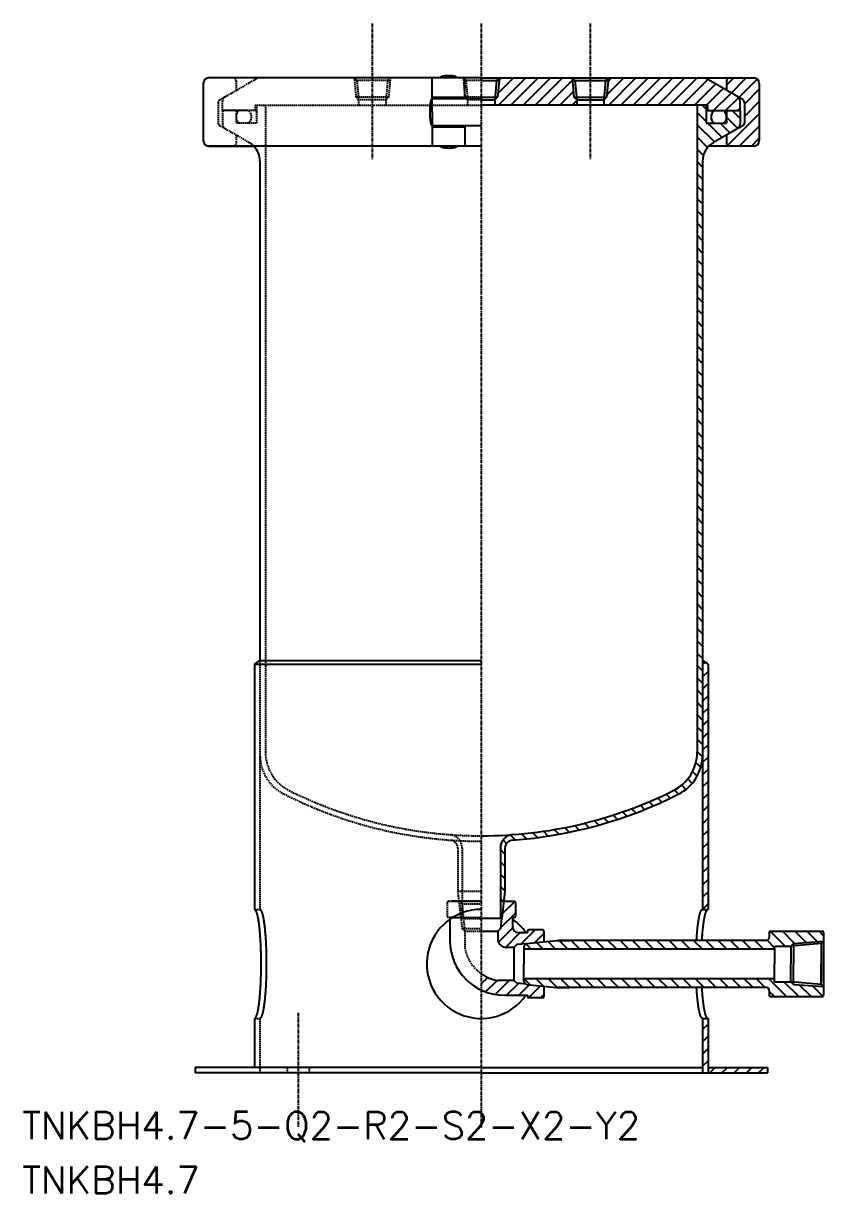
# Model space of a CAD drawing. Extents: x 248 to 542, y 18 to 818.
# Drawn here: x 248.5 to 542.1, y 18.3 to 447.5 of the extents above; entities that cross this region are included whole.
import ezdxf

# ---------------------------------------------------------------- set-up
doc = ezdxf.new("R2010")
doc.units = 0
doc.linetypes.add('CENTER', pattern=[2, 1.25, -0.25, 0.25, -0.25])
doc.linetypes.add('DASHED', pattern=[0.75, 0.5, -0.25])
doc.layers.get('0').update_dxf_attribs({"linetype": 'CONTINUOUS'})
doc.layers.add('CENTER', color=1, linetype='CENTER')
doc.styles.get("Standard").update_dxf_attribs({"font": 'txt.shx', "bigfont": 'bigfont.shx'})

# ---------------------------------------------------------------- blocks, each defined once
blk = doc.blocks.new('*X4')
at = {"color": 0, "linetype": 'CONTINUOUS'}
for p, q in [((422.61, 421.76), (428.37, 427.52)), ((422.86, 417.52), (432.86, 427.52)), ((423.05, 426.69), (423.88, 427.52)), ((427.35, 417.52), (437.35, 427.52)), ((431.84, 417.52), (441.84, 427.52)), ((436.33, 417.52), (446.33, 427.52)), ((440.82, 417.52), (449.95, 426.65)), ((462.57, 421.31), (468.78, 427.52)), ((463.01, 426.24), (464.29, 427.52)), ((463.27, 417.52), (473.27, 427.52)), ((467.76, 417.52), (477.76, 427.52)), ((472.25, 417.52), (482.25, 427.52)), ((476.74, 417.52), (486.74, 427.52)), ((481.23, 417.52), (491.23, 427.52)), ((485.72, 417.52), (495.72, 427.52)), ((490.21, 417.52), (499.59, 426.89)), ((494.7, 417.52), (502.44, 425.25)), ((506.5, 424.82), (509.19, 427.52)), ((508.13, 421.96), (513.68, 427.52)), ((510.98, 420.32), (517.74, 427.08)), ((445.31, 417.52), (450.32, 422.52)), ((499.19, 417.52), (505.28, 423.61)), ((501.68, 415.52), (508.13, 421.96)), ((513.04, 417.89), (518.5, 423.35)), ((449.8, 417.52), (451.5, 419.21)), ((506.17, 415.52), (510.92, 420.27)), ((513.04, 413.4), (518.5, 418.86)), ((506.87, 402.74), (518.5, 414.37)), ((510.67, 415.52), (511.5, 416.35)), ((511.14, 402.52), (518.5, 409.88)), ((515.63, 402.52), (518.5, 405.39))]:
    blk.add_line(p, q, dxfattribs=at)
blk = doc.blocks.new('*X5')
at = {"color": 0, "linetype": 'CONTINUOUS'}
for p, q in [((497.7, 78.45), (499.7, 80.45)), ((497.7, 73.96), (499.7, 75.96)), ((497.7, 69.47), (499.7, 71.47)), ((497.7, 64.98), (499.7, 66.98))]:
    blk.add_line(p, q, dxfattribs=at)
blk = doc.blocks.new('*X6')
at = {"color": 0, "linetype": 'CONTINUOUS'}
for p, q in [((500.32, 62.52), (502.32, 64.52)), ((504.81, 62.52), (506.81, 64.52)), ((509.3, 62.52), (511.3, 64.52)), ((513.79, 62.52), (515.79, 64.52)), ((518.28, 62.52), (520.28, 64.52))]:
    blk.add_line(p, q, dxfattribs=at)
blk = doc.blocks.new('*X7')
at = {"color": 0, "linetype": 'CONTINUOUS'}
for p, q in [((527.97, 109.05), (522.51, 114.51)), ((531.47, 110.04), (527, 114.52)), ((535.65, 110.35), (531.49, 114.52)), ((539.84, 110.65), (535.98, 114.52)), ((542.11, 112.87), (540.47, 114.52)), ((434.76, 107.97), (432.9, 109.83)), ((439.25, 107.97), (436.81, 110.4)), ((443.74, 107.97), (440.88, 110.83)), ((448.23, 107.97), (445.03, 111.17)), ((452.72, 107.97), (449.52, 111.17)), ((457.21, 107.97), (454.01, 111.17)), ((461.7, 107.97), (458.5, 111.17)), ((466.19, 107.97), (462.99, 111.17)), ((470.68, 107.97), (467.48, 111.17)), ((475.17, 107.97), (471.97, 111.17)), ((479.66, 107.97), (476.46, 111.17)), ((484.15, 107.97), (480.95, 111.17)), ((488.64, 107.97), (485.44, 111.17)), ((493.13, 107.97), (489.93, 111.17)), ((497.62, 107.97), (494.42, 111.17)), ((502.11, 107.97), (498.91, 111.17)), ((506.6, 107.97), (503.4, 111.17)), ((511.09, 107.97), (507.89, 111.17)), ((515.58, 107.97), (512.38, 111.17)), ((520.08, 107.97), (516.88, 111.17)), ((524.11, 108.42), (521.34, 111.19)), ((434.38, 94.88), (432.19, 97.07)), ((439.39, 94.36), (436.68, 97.07)), ((444.37, 93.87), (441.17, 97.07)), ((448.86, 93.87), (445.66, 97.07)), ((453.35, 93.87), (450.15, 97.07)), ((457.84, 93.87), (454.64, 97.07)), ((462.33, 93.87), (459.13, 97.07)), ((466.82, 93.87), (463.62, 97.07)), ((471.31, 93.87), (468.11, 97.07)), ((475.8, 93.87), (472.6, 97.07)), ((480.29, 93.87), (477.09, 97.07)), ((484.78, 93.87), (481.58, 97.07)), ((489.27, 93.87), (486.07, 97.07)), ((493.76, 93.87), (490.56, 97.07)), ((498.25, 93.87), (495.05, 97.07)), ((502.74, 93.87), (499.54, 97.07)), ((507.23, 93.87), (504.03, 97.07)), ((511.72, 93.87), (508.52, 97.07)), ((516.21, 93.87), (513.01, 97.07)), ((520.7, 93.87), (517.5, 97.07)), ((528.54, 90.52), (521.99, 97.07)), ((533.03, 90.52), (527.57, 95.98)), ((537.53, 90.52), (533.18, 94.87)), ((541.91, 90.62), (538.02, 94.51)), ((524.05, 90.52), (522.11, 92.46))]:
    blk.add_line(p, q, dxfattribs=at)
blk = doc.blocks.new('*X8')
at = {"color": 0, "linetype": 'CONTINUOUS'}
for p, q in [((497.7, 212.33), (498.6, 213.23)), ((497.7, 207.84), (499.7, 209.84)), ((497.7, 203.35), (499.7, 205.35)), ((497.7, 198.86), (499.7, 200.86)), ((497.7, 194.37), (499.7, 196.37)), ((497.7, 189.88), (499.7, 191.88)), ((497.7, 185.39), (499.7, 187.39)), ((497.7, 180.9), (499.7, 182.9)), ((497.7, 176.41), (499.7, 178.41)), ((497.7, 171.92), (499.7, 173.92)), ((497.7, 167.43), (499.7, 169.43)), ((497.7, 162.94), (499.7, 164.94)), ((497.7, 158.45), (499.7, 160.45)), ((497.7, 153.96), (499.7, 155.96)), ((497.7, 149.47), (499.7, 151.47)), ((497.7, 144.98), (499.7, 146.98)), ((497.7, 140.49), (499.7, 142.49)), ((497.7, 136), (499.7, 138)), ((497.7, 131.51), (499.7, 133.51)), ((497.7, 127.02), (499.7, 129.02)), ((497.7, 122.53), (499.7, 124.53))]:
    blk.add_line(p, q, dxfattribs=at)
blk = doc.blocks.new('*X9')
at = {"color": 0, "linetype": 'CONTINUOUS'}
for p, q in [((424.2, 120.86), (428.77, 125.44)), ((423.6, 115.78), (429, 121.18)), ((422.79, 110.48), (428.02, 115.71)), ((425.4, 108.6), (430.82, 114.02)), ((431.04, 109.74), (436.31, 115.02)), ((436.11, 110.33), (439.5, 113.72)), ((416.5, 95.21), (418.86, 97.57)), ((418.05, 92.26), (422.27, 96.49)), ((421.58, 91.31), (426.71, 96.44)), ((425.78, 91.02), (430.14, 95.38)), ((430.27, 91.02), (434.16, 94.91)), ((433.8, 90.06), (438.22, 94.48)), ((438.25, 90.02), (439.5, 91.27))]:
    blk.add_line(p, q, dxfattribs=at)
blk = doc.blocks.new('*X10')
at = {"color": 0, "linetype": 'CONTINUOUS'}
for p, q in [((499, 416.08), (497.57, 417.52)), ((499, 411.58), (495.7, 414.88)), ((510.6, 409), (506.5, 413.09)), ((511.5, 412.6), (508.58, 415.52)), ((502.02, 404.05), (495.7, 410.37)), ((504.88, 405.69), (499.66, 410.92)), ((507.74, 407.34), (504.17, 410.92)), ((499.53, 402.03), (495.7, 405.86)), ((497.99, 399.06), (495.7, 401.35)), ((497.7, 394.84), (495.7, 396.84)), ((497.7, 390.34), (495.7, 392.34)), ((497.7, 385.83), (495.7, 387.83)), ((497.7, 381.32), (495.7, 383.32)), ((497.7, 376.81), (495.7, 378.81)), ((497.7, 372.31), (495.7, 374.31)), ((497.7, 367.8), (495.7, 369.8)), ((497.7, 363.29), (495.7, 365.29)), ((497.7, 358.78), (495.7, 360.78)), ((497.7, 354.27), (495.7, 356.27)), ((497.7, 349.77), (495.7, 351.77)), ((497.7, 345.26), (495.7, 347.26)), ((497.7, 340.75), (495.7, 342.75)), ((497.7, 336.24), (495.7, 338.24)), ((497.7, 331.74), (495.7, 333.74)), ((497.7, 327.23), (495.7, 329.23)), ((497.7, 322.72), (495.7, 324.72)), ((497.7, 318.21), (495.7, 320.21)), ((497.7, 313.7), (495.7, 315.7)), ((497.7, 309.2), (495.7, 311.2)), ((497.7, 304.69), (495.7, 306.69)), ((497.7, 300.18), (495.7, 302.18)), ((497.7, 295.67), (495.7, 297.67)), ((497.7, 291.17), (495.7, 293.17)), ((497.7, 286.66), (495.7, 288.66)), ((497.7, 282.15), (495.7, 284.15)), ((497.7, 277.64), (495.7, 279.64)), ((497.7, 273.13), (495.7, 275.13)), ((497.7, 268.63), (495.7, 270.63)), ((497.7, 264.12), (495.7, 266.12)), ((497.7, 259.61), (495.7, 261.61)), ((497.7, 255.1), (495.7, 257.1)), ((497.7, 250.59), (495.7, 252.59)), ((497.7, 246.09), (495.7, 248.09)), ((497.7, 241.58), (495.7, 243.58)), ((497.7, 237.07), (495.7, 239.07)), ((497.7, 232.56), (495.7, 234.56)), ((497.7, 228.06), (495.7, 230.06)), ((497.7, 223.55), (495.7, 225.55)), ((497.7, 219.04), (495.7, 221.04)), ((497.7, 214.53), (495.7, 216.53)), ((497.7, 210.02), (495.7, 212.02)), ((497.7, 205.52), (495.7, 207.52)), ((497.7, 201.01), (495.7, 203.01)), ((497.7, 196.5), (495.7, 198.5)), ((497.7, 191.99), (495.7, 193.99)), ((497.7, 187.49), (495.7, 189.49)), ((497.7, 182.98), (495.7, 184.98)), ((497.69, 178.48), (495.7, 180.47)), ((497.05, 174.61), (495.24, 176.43)), ((495.73, 171.43), (494.02, 173.14)), ((491.59, 166.55), (490.03, 168.11)), ((493.89, 168.76), (492.26, 170.39)), ((482.74, 161.87), (481.23, 163.38)), ((485.81, 163.31), (484.31, 164.81)), ((488.83, 164.8), (487.34, 166.29)), ((473.2, 157.9), (471.64, 159.45)), ((476.43, 159.17), (474.9, 160.7)), ((479.62, 160.49), (478.09, 162.02)), ((459.62, 153.44), (458, 155.06)), ((463.11, 154.46), (461.51, 156.06)), ((466.54, 155.54), (464.95, 157.13)), ((469.9, 156.69), (468.33, 158.26)), ((437.16, 148.86), (435.37, 150.65)), ((441.1, 149.42), (439.35, 151.18)), ((444.96, 150.07), (443.24, 151.79)), ((448.74, 150.8), (447.04, 152.5)), ((452.44, 151.61), (450.77, 153.28)), ((456.07, 152.49), (454.42, 154.13)), ((425.75, 146.74), (424.51, 147.98)), ((428.99, 148.01), (427.21, 149.79)), ((433.12, 148.38), (431.3, 150.21)), ((425.15, 142.83), (423.5, 144.48)), ((425.15, 138.32), (423.5, 139.97)), ((425.15, 133.82), (423.5, 135.47)), ((425.15, 129.31), (423.5, 130.96)), ((424.7, 125.25), (423.5, 126.45)), ((424.24, 121.21), (423.5, 121.94))]:
    blk.add_line(p, q, dxfattribs=at)

msp = doc.modelspace()

# ---------------------------------------------------------------- linework, layer by layer
at = {"color": 7, "linetype": 'CONTINUOUS'}
for p, q in [((314.5, 425.52), (314.5, 404.52)), ((325.5, 427.52), (316.5, 427.52)), ((335.03, 427.52), (325.5, 427.52)), ((416.5, 427.52), (335.03, 427.52)), ((398.5, 420.52), (398.5, 427.52)), ((410.5, 420.52), (410.5, 427.52)), ((416.5, 427.52), (497.97, 427.52)), ((416.5, 426.52), (423.04, 426.52)), ((422.13, 426.52), (421.5, 419.52)), ((423.13, 427.52), (422.13, 426.52)), ((423.13, 427.52), (422.5, 420.52)), ((449.88, 427.52), (450.5, 420.52)), ((449.88, 427.52), (450.88, 426.52)), ((449.88, 427.52), (463.13, 427.52)), ((449.88, 427.52), (450.5, 420.52)), ((449.88, 427.52), (450.88, 426.52)), ((449.96, 426.52), (463.04, 426.52)), ((449.97, 426.52), (463.04, 426.52)), ((450.88, 426.52), (451.5, 419.52)), ((450.88, 426.52), (451.5, 419.52)), ((462.13, 426.52), (461.5, 419.52)), ((462.13, 426.52), (461.5, 419.52)), ((463.13, 427.52), (462.13, 426.52)), ((463.13, 427.52), (462.13, 426.52)), ((463.13, 427.52), (462.5, 420.52)), ((463.13, 427.52), (462.5, 420.52)), ((497.97, 427.52), (507.5, 427.52)), ((512.54, 419.42), (498.97, 427.25)), ((506.5, 426.52), (506.5, 422.9)), ((507.5, 427.52), (516.5, 427.52)), ((518.5, 425.52), (518.5, 404.52)), ((398.5, 420.52), (410.5, 420.52)), ((398.5, 420.02), (416.5, 420.02)), ((398.5, 415.02), (398.5, 420.02)), ((401.4, 420.52), (401.4, 420.02)), ((401.4, 420.52), (401.4, 420.02)), ((401.4, 420.52), (401.4, 420.27)), ((407.6, 420.52), (407.6, 420.02)), ((416.5, 420.52), (422.5, 420.52)), ((416.5, 419.52), (421.5, 419.52)), ((499.5, 417.52), (416.5, 417.52)), ((422.5, 420.52), (421.5, 419.52)), ((421.5, 419.52), (421.5, 417.52)), ((450.5, 420.52), (462.5, 420.52)), ((450.5, 420.52), (451.5, 419.52)), ((450.5, 420.52), (462.5, 420.52)), ((450.5, 420.52), (451.5, 419.52)), ((451.5, 419.52), (451.5, 417.52)), ((451.5, 419.52), (461.5, 419.52)), ((451.5, 419.52), (451.5, 417.52)), ((451.5, 419.52), (461.5, 419.52)), ((462.5, 420.52), (461.5, 419.52)), ((462.5, 420.52), (461.5, 419.52)), ((461.5, 419.52), (461.5, 417.52)), ((461.5, 419.52), (461.5, 417.52)), ((495.7, 417.52), (495.7, 180.23)), ((499, 417.52), (499, 410.92)), ((499.5, 417.52), (499.5, 415.52)), ((511.5, 415.52), (511.5, 418.86)), ((513.04, 418.55), (513.04, 410.98)), ((398.5, 415.02), (398.5, 410.02)), ((499, 415.52), (511.5, 415.52)), ((502.5, 415.52), (511.5, 415.52)), ((506.5, 415.52), (506.5, 410.92)), ((511.5, 415.52), (511.5, 410.67)), ((398.5, 410.02), (416.5, 410.02)), ((398.5, 409.52), (410.5, 409.52)), ((398.5, 409.52), (398.5, 402.52)), ((401.4, 409.52), (401.4, 410.02)), ((401.4, 409.52), (401.4, 410.02)), ((401.4, 409.52), (401.4, 409.77)), ((407.6, 409.52), (407.6, 410.02)), ((410.5, 409.52), (410.5, 402.52)), ((499, 410.92), (506.5, 410.92)), ((512.54, 410.11), (501.7, 403.86)), ((506.5, 406.63), (506.5, 403.52)), ((416.5, 402.52), (316.5, 402.52)), ((316.5, 402.52), (325.5, 402.52)), ((325.5, 402.52), (333.63, 402.52)), ((507.5, 402.52), (499.97, 402.52)), ((516.5, 402.52), (507.5, 402.52)), ((335.3, 396.93), (335.3, 213.81)), ((497.7, 396.93), (497.7, 179.12)), ((333.3, 212.52), (335.3, 213.81)), ((333.3, 212.52), (333.3, 122.52)), ((333.3, 212.52), (416.5, 212.52)), ((335.3, 213.81), (416.5, 213.81)), ((499.7, 212.52), (497.7, 213.81)), ((499.7, 212.52), (499.7, 122.52)), ((497.7, 201.35), (497.7, 172.06)), ((497.7, 178.51), (497.7, 122.52)), ((423.5, 144.96), (423.5, 119.17)), ((425.15, 144.93), (425.15, 129.17)), ((425.15, 129.17), (424, 119.17)), ((424.73, 125.52), (428.5, 125.52)), ((429, 125.02), (429, 120.02)), ((497.7, 122.52), (499.7, 122.52)), ((405, 118.88), (405, 111.02)), ((405.97, 119.52), (416.5, 119.52)), ((424, 119.17), (416.5, 119.17)), ((423.94, 119.17), (423.57, 115.52)), ((428, 119.52), (428, 116.02)), ((428, 119.52), (428.5, 119.52)), ((416.5, 114.52), (422.57, 114.52)), ((423.57, 115.52), (422.57, 114.52)), ((422.57, 114.52), (422.57, 111.59)), ((430, 114.02), (433.5, 114.02)), ((433.5, 114.52), (433.5, 114.02)), ((439, 115.02), (434, 115.02)), ((439.5, 114.52), (439.5, 110.69)), ((522.11, 114.02), (522.11, 112.17)), ((522.61, 114.52), (541.61, 114.52)), ((542.11, 114.02), (542.11, 91.02)), ((428.5, 108.59), (425.57, 108.59)), ((429.5, 109.59), (428.5, 108.59)), ((428.5, 108.59), (428.5, 96.44)), ((433.02, 109.94), (429.5, 109.59)), ((433.1, 110.02), (432.11, 109.05)), ((432.11, 109.05), (432.11, 102.52)), ((449.05, 107.97), (432.11, 107.97)), ((433.1, 110.02), (444.11, 111.17)), ((444.11, 111.17), (449.05, 111.17)), ((521.11, 111.17), (444.82, 111.17)), ((524.11, 107.97), (444.82, 107.97)), ((524.11, 109.05), (530.11, 109.05)), ((524.11, 109.05), (524.11, 102.52)), ((541.23, 110.02), (530.11, 109.05)), ((531.1, 110.02), (530.11, 109.05)), ((530.11, 109.05), (530.11, 102.52)), ((531.1, 110.02), (542.11, 110.82)), ((531.1, 110.02), (531.1, 102.52)), ((542.11, 110.82), (541.23, 110.02)), ((541.23, 110.02), (541.23, 102.52)), ((432.11, 95.98), (432.11, 102.52)), ((524.11, 95.98), (524.11, 102.52)), ((530.11, 95.98), (530.11, 102.52)), ((531.1, 95.02), (531.1, 102.52)), ((541.23, 95.02), (541.23, 102.52)), ((542.11, 95.98), (542.11, 102.52)), ((542.11, 95.98), (542.11, 102.52)), ((542.11, 95.98), (542.11, 102.52)), ((428.5, 96.44), (422.5, 96.44)), ((429.5, 95.44), (428.5, 96.44)), ((433.02, 95.09), (429.5, 95.44)), ((449.05, 97.07), (432.11, 97.07)), ((433.1, 95.02), (432.11, 95.98)), ((433.1, 95.02), (444.11, 93.87)), ((524.11, 97.07), (444.82, 97.07)), ((524.11, 95.98), (530.11, 95.98)), ((541.23, 95.02), (530.11, 95.98)), ((531.1, 95.02), (530.11, 95.98)), ((531.1, 95.02), (542.11, 94.22)), ((542.11, 94.22), (541.23, 95.02)), ((425, 91.02), (433.5, 91.02)), ((433.5, 91.02), (433.5, 90.52)), ((439.5, 94.35), (439.5, 90.52)), ((444.11, 93.87), (449.05, 93.87)), ((521.11, 93.87), (444.82, 93.87)), ((522.11, 92.87), (522.11, 91.02)), ((522.61, 90.52), (541.61, 90.52)), ((439, 90.02), (434, 90.02)), ((333.3, 82.52), (333.3, 64.52)), ((497.7, 82.52), (497.7, 62.52)), ((497.7, 82.52), (499.7, 82.52)), ((499.7, 82.52), (499.7, 62.52)), ((416.5, 64.52), (311.5, 64.52)), ((311.5, 64.52), (311.5, 62.52)), ((416.5, 64.52), (497.69, 64.52)), ((499.69, 64.52), (517.89, 64.52)), ((499.69, 64.52), (521.5, 64.52)), ((521.5, 64.52), (521.5, 62.52)), ((416.5, 62.52), (311.5, 62.52)), ((416.5, 62.52), (521.5, 62.52))]:
    msp.add_line(p, q, dxfattribs=at)
at = {"color": 3, "linetype": 'DASHED'}
for p, q in [((320.47, 419.42), (334.03, 427.25)), ((326.5, 426.52), (326.5, 422.9)), ((369.87, 427.52), (370.87, 426.52)), ((369.87, 427.52), (370.5, 420.52)), ((369.88, 427.52), (370.88, 426.52)), ((369.88, 427.52), (370.5, 420.52)), ((383.04, 426.52), (369.96, 426.52)), ((383.04, 426.52), (369.96, 426.52)), ((370.87, 426.52), (371.5, 419.52)), ((370.88, 426.52), (371.5, 419.52)), ((382.13, 426.52), (381.5, 419.52)), ((382.13, 426.52), (381.5, 419.52)), ((383.13, 427.52), (382.13, 426.52)), ((383.13, 427.52), (382.13, 426.52)), ((383.13, 427.52), (382.5, 420.52)), ((383.13, 427.52), (382.5, 420.52)), ((409.88, 427.52), (410.5, 420.52)), ((409.88, 427.52), (410.88, 426.52)), ((416.5, 426.52), (409.96, 426.52)), ((410.88, 426.52), (411.5, 419.52)), ((319.97, 418.55), (319.97, 410.98)), ((321.5, 415.52), (321.5, 418.86)), ((333.5, 417.52), (416.5, 417.52)), ((333.5, 417.52), (333.5, 415.52)), ((334, 417.52), (334, 410.92)), ((337.3, 417.52), (337.3, 180.23)), ((382.5, 420.52), (370.5, 420.52)), ((370.5, 420.52), (371.5, 419.52)), ((382.5, 420.52), (370.5, 420.52)), ((370.5, 420.52), (371.5, 419.52)), ((381.5, 419.52), (371.5, 419.52)), ((371.5, 419.52), (371.5, 417.52)), ((381.5, 419.52), (371.5, 419.52)), ((371.5, 419.52), (371.5, 417.52)), ((382.5, 420.52), (381.5, 419.52)), ((382.5, 420.52), (381.5, 419.52)), ((381.5, 419.52), (381.5, 417.52)), ((381.5, 419.52), (381.5, 417.52)), ((416.5, 420.52), (410.5, 420.52)), ((410.5, 420.52), (411.5, 419.52)), ((416.5, 419.52), (411.5, 419.52)), ((411.5, 419.52), (411.5, 417.52)), ((334, 415.52), (321.5, 415.52)), ((330.5, 415.52), (321.5, 415.52)), ((321.5, 415.52), (321.5, 410.67)), ((326.5, 415.52), (326.5, 410.92)), ((320.47, 410.11), (331.3, 403.86)), ((334, 410.92), (326.5, 410.92)), ((326.5, 406.63), (326.5, 403.52)), ((335.3, 213.81), (335.3, 122.52)), ((407.85, 144.93), (407.85, 129.17)), ((409.5, 144.96), (409.5, 125.52)), ((407.85, 129.17), (408.27, 125.52)), ((407.85, 129.17), (416.5, 129.17)), ((404, 125.02), (404, 120.02)), ((404.5, 125.52), (416.5, 125.52)), ((416.5, 125.52), (405.5, 125.52)), ((408.27, 125.52), (416.5, 125.52)), ((408.27, 125.52), (409, 119.17)), ((408.27, 125.52), (416.5, 125.52)), ((408.43, 125.52), (409.43, 115.52)), ((408.43, 125.52), (409.43, 124.52)), ((409.43, 124.52), (410.43, 114.52)), ((409.43, 124.52), (416.5, 124.52)), ((409.5, 125.52), (409.5, 119.17)), ((333.3, 122.52), (335.3, 122.52)), ((405.97, 119.52), (404.5, 119.52)), ((405, 118.88), (405, 119.52)), ((409, 119.17), (416.5, 119.17)), ((409.43, 115.52), (410.43, 114.52)), ((409.43, 115.52), (416.5, 115.52)), ((410.43, 114.52), (410.43, 108.52)), ((410.43, 114.52), (416.5, 114.52)), ((333.3, 82.52), (335.3, 82.52)), ((335.3, 82.52), (335.3, 62.52)), ((345.33, 64.52), (345.33, 62.52)), ((353.33, 64.52), (353.33, 62.52))]:
    msp.add_line(p, q, dxfattribs=at)
at = {"color": 7, "linetype": 'CONTINUOUS'}
for points in [[(407.6, 427.52, 0), (407.6, 427.54, 0), (407.6, 427.56, 0), (407.59, 427.58, 0), (407.59, 427.6, 0), (407.58, 427.62, 0), (407.57, 427.64, 0), (407.55, 427.66, 0), (407.54, 427.68, 0), (407.53, 427.7, 0), (407.51, 427.72, 0), (407.49, 427.74, 0), (407.47, 427.75, 0), (407.44, 427.77, 0), (407.42, 427.79, 0), (407.39, 427.81, 0), (407.36, 427.83, 0), (407.33, 427.85, 0), (407.3, 427.87, 0), (407.27, 427.89, 0), (407.24, 427.9, 0), (407.2, 427.92, 0), (407.16, 427.94, 0), (407.12, 427.96, 0), (407.08, 427.97, 0), (407.04, 427.99, 0), (406.99, 428.01, 0), (406.94, 428.02, 0), (406.9, 428.04, 0), (406.85, 428.05, 0), (406.8, 428.07, 0), (406.75, 428.08, 0), (406.69, 428.1, 0), (406.64, 428.11, 0), (406.58, 428.13, 0), (406.53, 428.14, 0), (406.47, 428.15, 0), (406.41, 428.16, 0), (406.35, 428.18, 0), (406.29, 428.19, 0), (406.22, 428.2, 0), (406.16, 428.21, 0), (406.1, 428.22, 0), (406.03, 428.23, 0), (405.96, 428.24, 0), (405.89, 428.25, 0), (405.83, 428.26, 0), (405.76, 428.27, 0), (405.69, 428.28, 0), (405.62, 428.28, 0), (405.55, 428.29, 0), (405.47, 428.3, 0), (405.4, 428.3, 0), (405.33, 428.31, 0), (405.25, 428.31, 0), (405.18, 428.32, 0), (405.11, 428.32, 0), (405.03, 428.33, 0), (404.96, 428.33, 0), (404.88, 428.33, 0), (404.8, 428.33, 0), (404.73, 428.34, 0), (404.65, 428.34, 0), (404.58, 428.34, 0), (404.5, 428.34, 0), (404.42, 428.34, 0), (404.35, 428.34, 0), (404.27, 428.34, 0), (404.2, 428.33, 0), (404.12, 428.33, 0), (404.05, 428.33, 0), (403.97, 428.33, 0), (403.9, 428.32, 0), (403.82, 428.32, 0), (403.75, 428.31, 0), (403.67, 428.31, 0), (403.6, 428.3, 0), (403.53, 428.3, 0), (403.46, 428.29, 0), (403.38, 428.28, 0), (403.31, 428.28, 0), (403.24, 428.27, 0), (403.18, 428.26, 0), (403.11, 428.25, 0), (403.04, 428.24, 0), (402.97, 428.23, 0), (402.91, 428.22, 0), (402.84, 428.21, 0), (402.78, 428.2, 0), (402.72, 428.19, 0), (402.65, 428.18, 0), (402.59, 428.16, 0), (402.53, 428.15, 0), (402.48, 428.14, 0), (402.42, 428.13, 0), (402.36, 428.11, 0), (402.31, 428.1, 0), (402.26, 428.08, 0), (402.2, 428.07, 0), (402.15, 428.05, 0), (402.11, 428.04, 0), (402.06, 428.02, 0), (402.01, 428.01, 0), (401.97, 427.99, 0), (401.92, 427.97, 0), (401.88, 427.96, 0), (401.84, 427.94, 0), (401.8, 427.92, 0), (401.77, 427.9, 0), (401.73, 427.89, 0), (401.7, 427.87, 0), (401.67, 427.85, 0), (401.64, 427.83, 0), (401.61, 427.81, 0), (401.58, 427.79, 0), (401.56, 427.77, 0), (401.53, 427.75, 0), (401.51, 427.74, 0), (401.49, 427.72, 0), (401.48, 427.7, 0), (401.46, 427.68, 0), (401.45, 427.66, 0), (401.43, 427.64, 0), (401.42, 427.62, 0), (401.42, 427.6, 0), (401.41, 427.58, 0), (401.4, 427.56, 0), (401.4, 427.54, 0), (401.4, 427.52, 0)], [(398.5, 420.02, 0), (398.48, 420.01, 0), (398.46, 420.01, 0), (398.43, 420, 0), (398.41, 419.99, 0), (398.39, 419.98, 0), (398.37, 419.96, 0), (398.34, 419.94, 0), (398.32, 419.92, 0), (398.3, 419.89, 0), (398.28, 419.87, 0), (398.25, 419.83, 0), (398.23, 419.8, 0), (398.21, 419.76, 0), (398.19, 419.72, 0), (398.17, 419.68, 0), (398.15, 419.64, 0), (398.13, 419.59, 0), (398.11, 419.54, 0), (398.09, 419.48, 0), (398.07, 419.43, 0), (398.05, 419.37, 0), (398.03, 419.31, 0), (398.01, 419.24, 0), (397.99, 419.17, 0), (397.97, 419.1, 0), (397.95, 419.03, 0), (397.93, 418.96, 0), (397.92, 418.88, 0), (397.9, 418.8, 0), (397.88, 418.72, 0), (397.87, 418.64, 0), (397.85, 418.55, 0), (397.83, 418.46, 0), (397.82, 418.37, 0), (397.8, 418.28, 0), (397.79, 418.19, 0), (397.77, 418.09, 0), (397.76, 417.99, 0), (397.75, 417.9, 0), (397.73, 417.79, 0), (397.72, 417.69, 0), (397.71, 417.59, 0), (397.7, 417.48, 0), (397.69, 417.37, 0), (397.68, 417.26, 0), (397.67, 417.15, 0), (397.66, 417.04, 0), (397.65, 416.93, 0), (397.64, 416.82, 0), (397.63, 416.7, 0), (397.62, 416.58, 0), (397.62, 416.47, 0), (397.61, 416.35, 0), (397.61, 416.23, 0), (397.6, 416.11, 0), (397.6, 415.99, 0), (397.59, 415.87, 0), (397.59, 415.75, 0), (397.59, 415.63, 0), (397.58, 415.51, 0), (397.58, 415.38, 0), (397.58, 415.26, 0), (397.58, 415.14, 0), (397.58, 415.02, 0), (397.58, 414.89, 0), (397.58, 414.77, 0), (397.58, 414.65, 0), (397.58, 414.53, 0), (397.59, 414.4, 0), (397.59, 414.28, 0), (397.59, 414.16, 0), (397.6, 414.04, 0), (397.6, 413.92, 0), (397.61, 413.8, 0), (397.61, 413.68, 0), (397.62, 413.56, 0), (397.62, 413.45, 0), (397.63, 413.33, 0), (397.64, 413.22, 0), (397.65, 413.1, 0), (397.66, 412.99, 0), (397.67, 412.88, 0), (397.68, 412.77, 0), (397.69, 412.66, 0), (397.7, 412.55, 0), (397.71, 412.45, 0), (397.72, 412.34, 0), (397.73, 412.24, 0), (397.75, 412.14, 0), (397.76, 412.04, 0), (397.77, 411.94, 0), (397.79, 411.85, 0), (397.8, 411.75, 0), (397.82, 411.66, 0), (397.83, 411.57, 0), (397.85, 411.48, 0), (397.87, 411.39, 0), (397.88, 411.31, 0), (397.9, 411.23, 0), (397.92, 411.15, 0), (397.93, 411.07, 0), (397.95, 411, 0), (397.97, 410.93, 0), (397.99, 410.86, 0), (398.01, 410.79, 0), (398.03, 410.73, 0), (398.05, 410.67, 0), (398.07, 410.61, 0), (398.09, 410.55, 0), (398.11, 410.5, 0), (398.13, 410.44, 0), (398.15, 410.4, 0), (398.17, 410.35, 0), (398.19, 410.31, 0), (398.21, 410.27, 0), (398.23, 410.23, 0), (398.25, 410.2, 0), (398.28, 410.17, 0), (398.3, 410.14, 0), (398.32, 410.11, 0), (398.34, 410.09, 0), (398.37, 410.07, 0), (398.39, 410.05, 0), (398.41, 410.04, 0), (398.43, 410.03, 0), (398.46, 410.02, 0), (398.48, 410.02, 0), (398.5, 410.02, 0)], [(407.6, 402.52, 0), (407.6, 402.5, 0), (407.6, 402.48, 0), (407.59, 402.46, 0), (407.59, 402.44, 0), (407.58, 402.42, 0), (407.57, 402.4, 0), (407.55, 402.38, 0), (407.54, 402.36, 0), (407.53, 402.34, 0), (407.51, 402.32, 0), (407.49, 402.3, 0), (407.47, 402.28, 0), (407.44, 402.26, 0), (407.42, 402.24, 0), (407.39, 402.22, 0), (407.36, 402.2, 0), (407.33, 402.18, 0), (407.3, 402.17, 0), (407.27, 402.15, 0), (407.24, 402.13, 0), (407.2, 402.11, 0), (407.16, 402.09, 0), (407.12, 402.08, 0), (407.08, 402.06, 0), (407.04, 402.04, 0), (406.99, 402.03, 0), (406.94, 402.01, 0), (406.9, 401.99, 0), (406.85, 401.98, 0), (406.8, 401.96, 0), (406.75, 401.95, 0), (406.69, 401.94, 0), (406.64, 401.92, 0), (406.58, 401.91, 0), (406.53, 401.89, 0), (406.47, 401.88, 0), (406.41, 401.87, 0), (406.35, 401.86, 0), (406.29, 401.84, 0), (406.22, 401.83, 0), (406.16, 401.82, 0), (406.1, 401.81, 0), (406.03, 401.8, 0), (405.96, 401.79, 0), (405.89, 401.78, 0), (405.83, 401.77, 0), (405.76, 401.76, 0), (405.69, 401.76, 0), (405.62, 401.75, 0), (405.55, 401.74, 0), (405.47, 401.74, 0), (405.4, 401.73, 0), (405.33, 401.72, 0), (405.25, 401.72, 0), (405.18, 401.71, 0), (405.11, 401.71, 0), (405.03, 401.71, 0), (404.96, 401.7, 0), (404.88, 401.7, 0), (404.8, 401.7, 0), (404.73, 401.7, 0), (404.65, 401.69, 0), (404.58, 401.69, 0), (404.5, 401.69, 0), (404.42, 401.69, 0), (404.35, 401.69, 0), (404.27, 401.7, 0), (404.2, 401.7, 0), (404.12, 401.7, 0), (404.05, 401.7, 0), (403.97, 401.71, 0), (403.9, 401.71, 0), (403.82, 401.71, 0), (403.75, 401.72, 0), (403.67, 401.72, 0), (403.6, 401.73, 0), (403.53, 401.74, 0), (403.46, 401.74, 0), (403.38, 401.75, 0), (403.31, 401.76, 0), (403.24, 401.76, 0), (403.18, 401.77, 0), (403.11, 401.78, 0), (403.04, 401.79, 0), (402.97, 401.8, 0), (402.91, 401.81, 0), (402.84, 401.82, 0), (402.78, 401.83, 0), (402.72, 401.84, 0), (402.65, 401.86, 0), (402.59, 401.87, 0), (402.53, 401.88, 0), (402.48, 401.89, 0), (402.42, 401.91, 0), (402.36, 401.92, 0), (402.31, 401.94, 0), (402.26, 401.95, 0), (402.2, 401.96, 0), (402.15, 401.98, 0), (402.11, 401.99, 0), (402.06, 402.01, 0), (402.01, 402.03, 0), (401.97, 402.04, 0), (401.92, 402.06, 0), (401.88, 402.08, 0), (401.84, 402.09, 0), (401.8, 402.11, 0), (401.77, 402.13, 0), (401.73, 402.15, 0), (401.7, 402.17, 0), (401.67, 402.18, 0), (401.64, 402.2, 0), (401.61, 402.22, 0), (401.58, 402.24, 0), (401.56, 402.26, 0), (401.53, 402.28, 0), (401.51, 402.3, 0), (401.49, 402.32, 0), (401.48, 402.34, 0), (401.46, 402.36, 0), (401.45, 402.38, 0), (401.43, 402.4, 0), (401.42, 402.42, 0), (401.42, 402.44, 0), (401.41, 402.46, 0), (401.4, 402.48, 0), (401.4, 402.5, 0), (401.4, 402.52, 0)], [(333.3, 82.52, 0), (333.36, 82.52, 0), (333.42, 82.54, 0), (333.48, 82.57, 0), (333.54, 82.61, 0), (333.6, 82.67, 0), (333.66, 82.73, 0), (333.72, 82.81, 0), (333.78, 82.9, 0), (333.83, 83, 0), (333.89, 83.12, 0), (333.95, 83.24, 0), (334.01, 83.38, 0), (334.07, 83.53, 0), (334.12, 83.69, 0), (334.18, 83.86, 0), (334.23, 84.04, 0), (334.29, 84.23, 0), (334.34, 84.44, 0), (334.4, 84.65, 0), (334.45, 84.88, 0), (334.5, 85.11, 0), (334.56, 85.36, 0), (334.61, 85.62, 0), (334.66, 85.89, 0), (334.71, 86.16, 0), (334.75, 86.45, 0), (334.8, 86.75, 0), (334.85, 87.06, 0), (334.89, 87.37, 0), (334.94, 87.7, 0), (334.98, 88.03, 0), (335.03, 88.37, 0), (335.07, 88.73, 0), (335.11, 89.09, 0), (335.15, 89.45, 0), (335.19, 89.83, 0), (335.22, 90.21, 0), (335.26, 90.6, 0), (335.3, 91, 0), (335.33, 91.41, 0), (335.36, 91.82, 0), (335.39, 92.23, 0), (335.42, 92.66, 0), (335.45, 93.09, 0), (335.48, 93.52, 0), (335.51, 93.97, 0), (335.53, 94.41, 0), (335.56, 94.86, 0), (335.58, 95.32, 0), (335.6, 95.78, 0), (335.62, 96.24, 0), (335.63, 96.71, 0), (335.65, 97.18, 0), (335.67, 97.66, 0), (335.68, 98.13, 0), (335.69, 98.61, 0), (335.7, 99.1, 0), (335.71, 99.58, 0), (335.72, 100.07, 0), (335.73, 100.56, 0), (335.73, 101.05, 0), (335.74, 101.53, 0), (335.74, 102.03, 0), (335.74, 102.52, 0), (335.74, 103.01, 0), (335.74, 103.5, 0), (335.73, 103.99, 0), (335.73, 104.48, 0), (335.72, 104.97, 0), (335.71, 105.45, 0), (335.7, 105.94, 0), (335.69, 106.42, 0), (335.68, 106.9, 0), (335.67, 107.38, 0), (335.65, 107.85, 0), (335.63, 108.32, 0), (335.62, 108.79, 0), (335.6, 109.25, 0), (335.58, 109.71, 0), (335.56, 110.17, 0), (335.53, 110.62, 0), (335.51, 111.07, 0), (335.48, 111.51, 0), (335.45, 111.94, 0), (335.42, 112.37, 0), (335.39, 112.8, 0), (335.36, 113.22, 0), (335.33, 113.63, 0), (335.3, 114.03, 0), (335.26, 114.43, 0), (335.22, 114.82, 0), (335.19, 115.2, 0), (335.15, 115.58, 0), (335.11, 115.95, 0), (335.07, 116.31, 0), (335.03, 116.66, 0), (334.98, 117, 0), (334.94, 117.34, 0), (334.89, 117.66, 0), (334.85, 117.98, 0), (334.8, 118.28, 0), (334.75, 118.58, 0), (334.71, 118.87, 0), (334.66, 119.15, 0), (334.61, 119.41, 0), (334.56, 119.67, 0), (334.5, 119.92, 0), (334.45, 120.16, 0), (334.4, 120.38, 0), (334.34, 120.6, 0), (334.29, 120.8, 0), (334.23, 120.99, 0), (334.18, 121.18, 0), (334.12, 121.35, 0), (334.07, 121.51, 0), (334.01, 121.66, 0), (333.95, 121.79, 0), (333.89, 121.92, 0), (333.83, 122.03, 0), (333.78, 122.13, 0), (333.72, 122.22, 0), (333.66, 122.3, 0), (333.6, 122.37, 0), (333.54, 122.42, 0), (333.48, 122.46, 0), (333.42, 122.49, 0), (333.36, 122.51, 0), (333.3, 122.52, 0)], [(495.5, 111.17, 0), (495.51, 111.32, 0), (495.52, 111.48, 0), (495.53, 111.64, 0), (495.54, 111.79, 0), (495.55, 111.95, 0), (495.56, 112.1, 0), (495.57, 112.26, 0), (495.58, 112.41, 0), (495.59, 112.56, 0), (495.6, 112.71, 0), (495.61, 112.86, 0), (495.62, 113.01, 0), (495.64, 113.16, 0), (495.65, 113.31, 0), (495.66, 113.46, 0), (495.67, 113.61, 0), (495.68, 113.75, 0), (495.69, 113.9, 0), (495.71, 114.04, 0), (495.72, 114.18, 0), (495.73, 114.33, 0), (495.75, 114.47, 0), (495.76, 114.61, 0), (495.77, 114.75, 0), (495.78, 114.88, 0), (495.8, 115.02, 0), (495.81, 115.16, 0), (495.82, 115.29, 0), (495.84, 115.43, 0), (495.85, 115.56, 0), (495.87, 115.69, 0), (495.88, 115.83, 0), (495.89, 115.96, 0), (495.91, 116.09, 0), (495.92, 116.22, 0), (495.94, 116.34, 0), (495.95, 116.47, 0), (495.97, 116.59, 0), (495.98, 116.72, 0), (496, 116.84, 0), (496.01, 116.96, 0), (496.03, 117.08, 0), (496.05, 117.2, 0), (496.06, 117.32, 0), (496.08, 117.44, 0), (496.09, 117.56, 0), (496.11, 117.67, 0), (496.12, 117.78, 0), (496.14, 117.9, 0), (496.16, 118.01, 0), (496.18, 118.12, 0), (496.19, 118.23, 0), (496.21, 118.34, 0), (496.23, 118.44, 0), (496.24, 118.55, 0), (496.26, 118.65, 0), (496.28, 118.76, 0), (496.29, 118.86, 0), (496.31, 118.96, 0), (496.33, 119.06, 0), (496.35, 119.16, 0), (496.37, 119.25, 0), (496.38, 119.35, 0), (496.4, 119.44, 0), (496.42, 119.54, 0), (496.44, 119.63, 0), (496.46, 119.72, 0), (496.48, 119.81, 0), (496.49, 119.89, 0), (496.51, 119.98, 0), (496.53, 120.06, 0), (496.55, 120.15, 0), (496.57, 120.23, 0), (496.59, 120.31, 0), (496.61, 120.39, 0), (496.63, 120.47, 0), (496.64, 120.55, 0), (496.66, 120.62, 0), (496.68, 120.69, 0), (496.7, 120.77, 0), (496.72, 120.84, 0), (496.74, 120.91, 0), (496.76, 120.98, 0), (496.78, 121.04, 0), (496.8, 121.11, 0), (496.82, 121.17, 0), (496.84, 121.23, 0), (496.86, 121.3, 0), (496.88, 121.36, 0), (496.9, 121.41, 0), (496.92, 121.47, 0), (496.94, 121.53, 0), (496.96, 121.58, 0), (496.98, 121.63, 0), (497, 121.68, 0), (497.02, 121.73, 0), (497.05, 121.78, 0), (497.07, 121.83, 0), (497.09, 121.87, 0), (497.11, 121.92, 0), (497.13, 121.96, 0), (497.15, 122, 0), (497.17, 122.04, 0), (497.19, 122.07, 0), (497.21, 122.11, 0), (497.23, 122.14, 0), (497.25, 122.18, 0), (497.27, 122.21, 0), (497.3, 122.24, 0), (497.32, 122.27, 0), (497.34, 122.29, 0), (497.36, 122.32, 0), (497.38, 122.34, 0), (497.4, 122.37, 0), (497.42, 122.39, 0), (497.44, 122.41, 0), (497.47, 122.42, 0), (497.49, 122.44, 0), (497.51, 122.45, 0), (497.53, 122.47, 0), (497.55, 122.48, 0), (497.57, 122.49, 0), (497.59, 122.5, 0), (497.62, 122.5, 0), (497.64, 122.51, 0), (497.66, 122.51, 0), (497.68, 122.52, 0), (497.7, 122.52, 0)], [(497.5, 111.17, 0), (497.51, 111.32, 0), (497.52, 111.48, 0), (497.53, 111.64, 0), (497.54, 111.79, 0), (497.55, 111.95, 0), (497.56, 112.1, 0), (497.57, 112.26, 0), (497.58, 112.41, 0), (497.59, 112.56, 0), (497.6, 112.71, 0), (497.61, 112.86, 0), (497.62, 113.01, 0), (497.64, 113.16, 0), (497.65, 113.31, 0), (497.66, 113.46, 0), (497.67, 113.61, 0), (497.68, 113.75, 0), (497.69, 113.9, 0), (497.71, 114.04, 0), (497.72, 114.18, 0), (497.73, 114.33, 0), (497.75, 114.47, 0), (497.76, 114.61, 0), (497.77, 114.75, 0), (497.78, 114.88, 0), (497.8, 115.02, 0), (497.81, 115.16, 0), (497.82, 115.29, 0), (497.84, 115.43, 0), (497.85, 115.56, 0), (497.87, 115.69, 0), (497.88, 115.83, 0), (497.89, 115.96, 0), (497.91, 116.09, 0), (497.92, 116.22, 0), (497.94, 116.34, 0), (497.95, 116.47, 0), (497.97, 116.59, 0), (497.98, 116.72, 0), (498, 116.84, 0), (498.01, 116.96, 0), (498.03, 117.08, 0), (498.05, 117.2, 0), (498.06, 117.32, 0), (498.08, 117.44, 0), (498.09, 117.56, 0), (498.11, 117.67, 0), (498.12, 117.78, 0), (498.14, 117.9, 0), (498.16, 118.01, 0), (498.17, 118.12, 0), (498.19, 118.23, 0), (498.21, 118.34, 0), (498.23, 118.44, 0), (498.24, 118.55, 0), (498.26, 118.65, 0), (498.28, 118.76, 0), (498.29, 118.86, 0), (498.31, 118.96, 0), (498.33, 119.06, 0), (498.35, 119.16, 0), (498.36, 119.25, 0), (498.38, 119.35, 0), (498.4, 119.44, 0), (498.42, 119.54, 0), (498.44, 119.63, 0), (498.46, 119.72, 0), (498.48, 119.81, 0), (498.49, 119.89, 0), (498.51, 119.98, 0), (498.53, 120.06, 0), (498.55, 120.15, 0), (498.57, 120.23, 0), (498.59, 120.31, 0), (498.61, 120.39, 0), (498.63, 120.47, 0), (498.64, 120.55, 0), (498.66, 120.62, 0), (498.68, 120.69, 0), (498.7, 120.77, 0), (498.72, 120.84, 0), (498.74, 120.91, 0), (498.76, 120.98, 0), (498.78, 121.04, 0), (498.8, 121.11, 0), (498.82, 121.17, 0), (498.84, 121.23, 0), (498.86, 121.3, 0), (498.88, 121.36, 0), (498.9, 121.41, 0), (498.92, 121.47, 0), (498.94, 121.53, 0), (498.96, 121.58, 0), (498.98, 121.63, 0), (499, 121.68, 0), (499.02, 121.73, 0), (499.05, 121.78, 0), (499.07, 121.83, 0), (499.09, 121.87, 0), (499.11, 121.92, 0), (499.13, 121.96, 0), (499.15, 122, 0), (499.17, 122.04, 0), (499.19, 122.07, 0), (499.21, 122.11, 0), (499.23, 122.14, 0), (499.25, 122.18, 0), (499.27, 122.21, 0), (499.3, 122.24, 0), (499.32, 122.27, 0), (499.34, 122.29, 0), (499.36, 122.32, 0), (499.38, 122.34, 0), (499.4, 122.37, 0), (499.42, 122.39, 0), (499.44, 122.41, 0), (499.47, 122.42, 0), (499.49, 122.44, 0), (499.51, 122.45, 0), (499.53, 122.47, 0), (499.55, 122.48, 0), (499.57, 122.49, 0), (499.59, 122.5, 0), (499.62, 122.5, 0), (499.64, 122.51, 0), (499.66, 122.51, 0), (499.68, 122.52, 0), (499.7, 122.52, 0)], [(497.7, 82.52, 0), (497.68, 82.52, 0), (497.66, 82.52, 0), (497.64, 82.52, 0), (497.62, 82.53, 0), (497.59, 82.54, 0), (497.57, 82.54, 0), (497.55, 82.55, 0), (497.53, 82.57, 0), (497.51, 82.58, 0), (497.49, 82.59, 0), (497.47, 82.61, 0), (497.44, 82.63, 0), (497.42, 82.65, 0), (497.4, 82.67, 0), (497.38, 82.69, 0), (497.36, 82.71, 0), (497.34, 82.74, 0), (497.32, 82.77, 0), (497.3, 82.79, 0), (497.27, 82.82, 0), (497.25, 82.86, 0), (497.23, 82.89, 0), (497.21, 82.92, 0), (497.19, 82.96, 0), (497.17, 83, 0), (497.15, 83.04, 0), (497.13, 83.08, 0), (497.11, 83.12, 0), (497.09, 83.16, 0), (497.07, 83.21, 0), (497.05, 83.25, 0), (497.02, 83.3, 0), (497, 83.35, 0), (496.98, 83.4, 0), (496.96, 83.45, 0), (496.94, 83.51, 0), (496.92, 83.56, 0), (496.9, 83.62, 0), (496.88, 83.68, 0), (496.86, 83.74, 0), (496.84, 83.8, 0), (496.82, 83.86, 0), (496.8, 83.92, 0), (496.78, 83.99, 0), (496.76, 84.06, 0), (496.74, 84.12, 0), (496.72, 84.19, 0), (496.7, 84.27, 0), (496.68, 84.34, 0), (496.66, 84.41, 0), (496.64, 84.49, 0), (496.63, 84.56, 0), (496.61, 84.64, 0), (496.59, 84.72, 0), (496.57, 84.8, 0), (496.55, 84.88, 0), (496.53, 84.97, 0), (496.51, 85.05, 0), (496.49, 85.14, 0), (496.48, 85.23, 0), (496.46, 85.32, 0), (496.44, 85.41, 0), (496.42, 85.5, 0), (496.4, 85.59, 0), (496.38, 85.68, 0), (496.37, 85.78, 0), (496.35, 85.88, 0), (496.33, 85.97, 0), (496.31, 86.07, 0), (496.29, 86.17, 0), (496.28, 86.28, 0), (496.26, 86.38, 0), (496.24, 86.48, 0), (496.23, 86.59, 0), (496.21, 86.7, 0), (496.19, 86.8, 0), (496.18, 86.91, 0), (496.16, 87.02, 0), (496.14, 87.14, 0), (496.12, 87.25, 0), (496.11, 87.36, 0), (496.09, 87.48, 0), (496.08, 87.59, 0), (496.06, 87.71, 0), (496.05, 87.83, 0), (496.03, 87.95, 0), (496.01, 88.07, 0), (496, 88.19, 0), (495.98, 88.32, 0), (495.97, 88.44, 0), (495.95, 88.56, 0), (495.94, 88.69, 0), (495.92, 88.82, 0), (495.91, 88.95, 0), (495.89, 89.08, 0), (495.88, 89.21, 0), (495.87, 89.34, 0), (495.85, 89.47, 0), (495.84, 89.6, 0), (495.82, 89.74, 0), (495.81, 89.87, 0), (495.8, 90.01, 0), (495.78, 90.15, 0), (495.77, 90.29, 0), (495.76, 90.43, 0), (495.75, 90.57, 0), (495.73, 90.71, 0), (495.72, 90.85, 0), (495.71, 90.99, 0), (495.69, 91.14, 0), (495.68, 91.28, 0), (495.67, 91.43, 0), (495.66, 91.57, 0), (495.65, 91.72, 0), (495.64, 91.87, 0), (495.62, 92.02, 0), (495.61, 92.17, 0), (495.6, 92.32, 0), (495.59, 92.47, 0), (495.58, 92.62, 0), (495.57, 92.78, 0), (495.56, 92.93, 0), (495.55, 93.08, 0), (495.54, 93.24, 0), (495.53, 93.39, 0), (495.52, 93.55, 0), (495.51, 93.71, 0), (495.5, 93.87, 0)], [(499.7, 82.52, 0), (499.68, 82.52, 0), (499.66, 82.52, 0), (499.64, 82.52, 0), (499.62, 82.53, 0), (499.59, 82.54, 0), (499.57, 82.54, 0), (499.55, 82.55, 0), (499.53, 82.57, 0), (499.51, 82.58, 0), (499.49, 82.59, 0), (499.47, 82.61, 0), (499.44, 82.63, 0), (499.42, 82.65, 0), (499.4, 82.67, 0), (499.38, 82.69, 0), (499.36, 82.71, 0), (499.34, 82.74, 0), (499.32, 82.77, 0), (499.3, 82.79, 0), (499.27, 82.82, 0), (499.25, 82.86, 0), (499.23, 82.89, 0), (499.21, 82.92, 0), (499.19, 82.96, 0), (499.17, 83, 0), (499.15, 83.04, 0), (499.13, 83.08, 0), (499.11, 83.12, 0), (499.09, 83.16, 0), (499.07, 83.21, 0), (499.05, 83.25, 0), (499.02, 83.3, 0), (499, 83.35, 0), (498.98, 83.4, 0), (498.96, 83.45, 0), (498.94, 83.51, 0), (498.92, 83.56, 0), (498.9, 83.62, 0), (498.88, 83.68, 0), (498.86, 83.74, 0), (498.84, 83.8, 0), (498.82, 83.86, 0), (498.8, 83.92, 0), (498.78, 83.99, 0), (498.76, 84.06, 0), (498.74, 84.12, 0), (498.72, 84.19, 0), (498.7, 84.27, 0), (498.68, 84.34, 0), (498.66, 84.41, 0), (498.64, 84.49, 0), (498.63, 84.56, 0), (498.61, 84.64, 0), (498.59, 84.72, 0), (498.57, 84.8, 0), (498.55, 84.88, 0), (498.53, 84.97, 0), (498.51, 85.05, 0), (498.49, 85.14, 0), (498.48, 85.23, 0), (498.46, 85.32, 0), (498.44, 85.41, 0), (498.42, 85.5, 0), (498.4, 85.59, 0), (498.38, 85.68, 0), (498.36, 85.78, 0), (498.35, 85.88, 0), (498.33, 85.97, 0), (498.31, 86.07, 0), (498.29, 86.17, 0), (498.28, 86.28, 0), (498.26, 86.38, 0), (498.24, 86.48, 0), (498.23, 86.59, 0), (498.21, 86.7, 0), (498.19, 86.8, 0), (498.17, 86.91, 0), (498.16, 87.02, 0), (498.14, 87.14, 0), (498.12, 87.25, 0), (498.11, 87.36, 0), (498.09, 87.48, 0), (498.08, 87.59, 0), (498.06, 87.71, 0), (498.05, 87.83, 0), (498.03, 87.95, 0), (498.01, 88.07, 0), (498, 88.19, 0), (497.98, 88.32, 0), (497.97, 88.44, 0), (497.95, 88.56, 0), (497.94, 88.69, 0), (497.92, 88.82, 0), (497.91, 88.95, 0), (497.89, 89.08, 0), (497.88, 89.21, 0), (497.87, 89.34, 0), (497.85, 89.47, 0), (497.84, 89.6, 0), (497.82, 89.74, 0), (497.81, 89.87, 0), (497.8, 90.01, 0), (497.78, 90.15, 0), (497.77, 90.29, 0), (497.76, 90.43, 0), (497.75, 90.57, 0), (497.73, 90.71, 0), (497.72, 90.85, 0), (497.71, 90.99, 0), (497.69, 91.14, 0), (497.68, 91.28, 0), (497.67, 91.43, 0), (497.66, 91.57, 0), (497.65, 91.72, 0), (497.64, 91.87, 0), (497.62, 92.02, 0), (497.61, 92.17, 0), (497.6, 92.32, 0), (497.59, 92.47, 0), (497.58, 92.62, 0), (497.57, 92.78, 0), (497.56, 92.93, 0), (497.55, 93.08, 0), (497.54, 93.24, 0), (497.53, 93.39, 0), (497.52, 93.55, 0), (497.51, 93.71, 0), (497.5, 93.87, 0)]]:
    msp.add_polyline3d(points, dxfattribs=at)
at = {"color": 3, "linetype": 'DASHED'}
msp.add_polyline3d([(335.3, 82.52, 0), (335.36, 82.52, 0), (335.42, 82.54, 0), (335.48, 82.57, 0), (335.54, 82.61, 0), (335.6, 82.67, 0), (335.66, 82.73, 0), (335.72, 82.81, 0), (335.78, 82.9, 0), (335.83, 83, 0), (335.89, 83.12, 0), (335.95, 83.24, 0), (336.01, 83.38, 0), (336.07, 83.53, 0), (336.12, 83.69, 0), (336.18, 83.86, 0), (336.23, 84.04, 0), (336.29, 84.23, 0), (336.34, 84.44, 0), (336.4, 84.65, 0), (336.45, 84.88, 0), (336.5, 85.11, 0), (336.56, 85.36, 0), (336.61, 85.62, 0), (336.66, 85.89, 0), (336.71, 86.16, 0), (336.75, 86.45, 0), (336.8, 86.75, 0), (336.85, 87.06, 0), (336.89, 87.37, 0), (336.94, 87.7, 0), (336.98, 88.03, 0), (337.03, 88.37, 0), (337.07, 88.73, 0), (337.11, 89.09, 0), (337.15, 89.45, 0), (337.19, 89.83, 0), (337.22, 90.21, 0), (337.26, 90.6, 0), (337.3, 91, 0), (337.33, 91.41, 0), (337.36, 91.82, 0), (337.39, 92.23, 0), (337.42, 92.66, 0), (337.45, 93.09, 0), (337.48, 93.52, 0), (337.51, 93.97, 0), (337.53, 94.41, 0), (337.56, 94.86, 0), (337.58, 95.32, 0), (337.6, 95.78, 0), (337.62, 96.24, 0), (337.63, 96.71, 0), (337.65, 97.18, 0), (337.67, 97.66, 0), (337.68, 98.13, 0), (337.69, 98.61, 0), (337.7, 99.1, 0), (337.71, 99.58, 0), (337.72, 100.07, 0), (337.73, 100.56, 0), (337.73, 101.05, 0), (337.74, 101.53, 0), (337.74, 102.03, 0), (337.74, 102.52, 0), (337.74, 103.01, 0), (337.74, 103.5, 0), (337.73, 103.99, 0), (337.73, 104.48, 0), (337.72, 104.97, 0), (337.71, 105.45, 0), (337.7, 105.94, 0), (337.69, 106.42, 0), (337.68, 106.9, 0), (337.67, 107.38, 0), (337.65, 107.85, 0), (337.63, 108.32, 0), (337.62, 108.79, 0), (337.6, 109.25, 0), (337.58, 109.71, 0), (337.56, 110.17, 0), (337.53, 110.62, 0), (337.51, 111.07, 0), (337.48, 111.51, 0), (337.45, 111.94, 0), (337.42, 112.37, 0), (337.39, 112.8, 0), (337.36, 113.22, 0), (337.33, 113.63, 0), (337.3, 114.03, 0), (337.26, 114.43, 0), (337.22, 114.82, 0), (337.19, 115.2, 0), (337.15, 115.58, 0), (337.11, 115.95, 0), (337.07, 116.31, 0), (337.03, 116.66, 0), (336.98, 117, 0), (336.94, 117.34, 0), (336.89, 117.66, 0), (336.85, 117.98, 0), (336.8, 118.28, 0), (336.75, 118.58, 0), (336.71, 118.87, 0), (336.66, 119.15, 0), (336.61, 119.41, 0), (336.56, 119.67, 0), (336.5, 119.92, 0), (336.45, 120.16, 0), (336.4, 120.38, 0), (336.34, 120.6, 0), (336.29, 120.8, 0), (336.23, 120.99, 0), (336.18, 121.18, 0), (336.12, 121.35, 0), (336.07, 121.51, 0), (336.01, 121.66, 0), (335.95, 121.79, 0), (335.89, 121.92, 0), (335.83, 122.03, 0), (335.78, 122.13, 0), (335.72, 122.22, 0), (335.66, 122.3, 0), (335.6, 122.37, 0), (335.54, 122.42, 0), (335.48, 122.46, 0), (335.42, 122.49, 0), (335.36, 122.51, 0), (335.3, 122.52, 0)], dxfattribs=at)
at = {"color": 7, "linetype": 'CONTINUOUS'}
for centre, radius, start, end in [((316.5, 425.52), 2, 90, 180), ((497.97, 425.52), 2, 60, 90), ((507.5, 426.52), 1, 90, 180), ((516.5, 425.52), 2, 0, 90), ((509.5, 418.86), 2, 0, 60), ((512.04, 418.55), 1, 0, 60), ((503.65, 413.22), 2.85, 126.1944, 233.8056), ((503.65, 413.22), 2.85, 306.1944, 53.8056), ((509.5, 410.67), 2, 300, 0), ((512.04, 410.98), 1, 300, 0), ((316.5, 404.52), 2, 180, 270), ((505.7, 396.93), 8, 120, 180), ((507.5, 403.52), 1, 180, 270), ((516.5, 404.52), 2, 270, 0), ((327.3, 396.93), 8, 0, 44.2891), ((479.9, 180.23), 15.8, 296.4778, 0), ((481.7, 179.12), 16, 296.922, 0), ((416.5, 307.52), 158, 270, 296.4778), ((416.5, 307.52), 160, 274.0986, 296.922), ((428.5, 144.96), 5, 94.2219, 180), ((428.15, 144.93), 3, 94.0986, 180), ((428.5, 125.02), 0.5, 0, 90), ((416.5, 102.52), 20, 90, 324.9004), ((416.5, 102.52), 20, 35.0996, 54.9004), ((430, 116.02), 2, 180, 270), ((428.5, 120.02), 0.5, 270, 0), ((434, 114.52), 0.5, 90, 180), ((439, 114.52), 0.5, 0, 90), ((521.11, 112.17), 1, 270, 0), ((522.61, 114.02), 0.5, 90, 180), ((541.61, 114.02), 0.5, 0, 90), ((425, 111.02), 20, 180, 270), ((425.57, 111.59), 3, 180, 270), ((425, 111.02), 14.79, 234.9113, 260.2664), ((434, 90.52), 0.5, 180, 270), ((439, 90.52), 0.5, 270, 0), ((521.11, 92.87), 1, 0, 90), ((522.61, 91.02), 0.5, 180, 270), ((541.61, 91.02), 0.5, 270, 0)]:
    msp.add_arc(centre, radius, start, end, dxfattribs=at)
at = {"color": 3, "linetype": 'DASHED'}
for centre, radius, start, end in [((325.5, 426.52), 1, 0, 90), ((335.03, 425.52), 2, 90, 120), ((320.97, 418.55), 1, 120, 180), ((323.5, 418.86), 2, 120, 180), ((329.35, 413.22), 2.85, 126.1944, 233.8056), ((329.35, 413.22), 2.85, 306.1944, 53.8056), ((320.97, 410.98), 1, 180, 240), ((323.5, 410.67), 2, 180, 240), ((325.5, 403.52), 1, 270, 0), ((327.3, 396.93), 8, 44.2891, 60), ((351.3, 179.12), 16, 180, 243.078), ((353.1, 180.23), 15.8, 180, 243.5222), ((416.5, 307.52), 160, 243.078, 270), ((416.5, 307.52), 158, 243.5222, 270), ((404.5, 144.96), 5, 0, 85.7781), ((404.85, 144.93), 3, 0, 85.9014), ((404.5, 125.02), 0.5, 90, 180), ((404.5, 120.02), 0.5, 180, 270), ((425, 111.02), 14.79, 189.7336, 234.9113)]:
    msp.add_arc(centre, radius, start, end, dxfattribs=at)
at = {"color": 7, "linetype": 'CONTINUOUS'}
msp.add_point((416.5, 102.52), dxfattribs=at)
at = {"layer": 'CENTER', "color": 1, "linetype": 'CENTER'}
for p, q in [((376.5, 447.52), (376.5, 397.62)), ((416.5, 447.52), (416.5, 42.52)), ((456.5, 447.52), (456.5, 397.62)), ((349.33, 84.52), (349.33, 42.52))]:
    msp.add_line(p, q, dxfattribs=at)

# ---------------------------------------------------------------- block references
at = {"color": 7, "linetype": 'CONTINUOUS'}
for name in ['*X4', '*X10', '*X8', '*X9', '*X7', '*X5', '*X6']:
    msp.add_blockref(name, (0, 0), dxfattribs=at)

# ---------------------------------------------------------------- texts
for s, p in [('TNKBH4.7-5-Q2-R2-S2-X2-Y2', (248.06, 38.27)), ('TNKBH4.7', (248.06, 18.27))]:
    msp.add_text(s, height=10, dxfattribs=at).set_placement(p)

doc.saveas('drawing.dxf')
